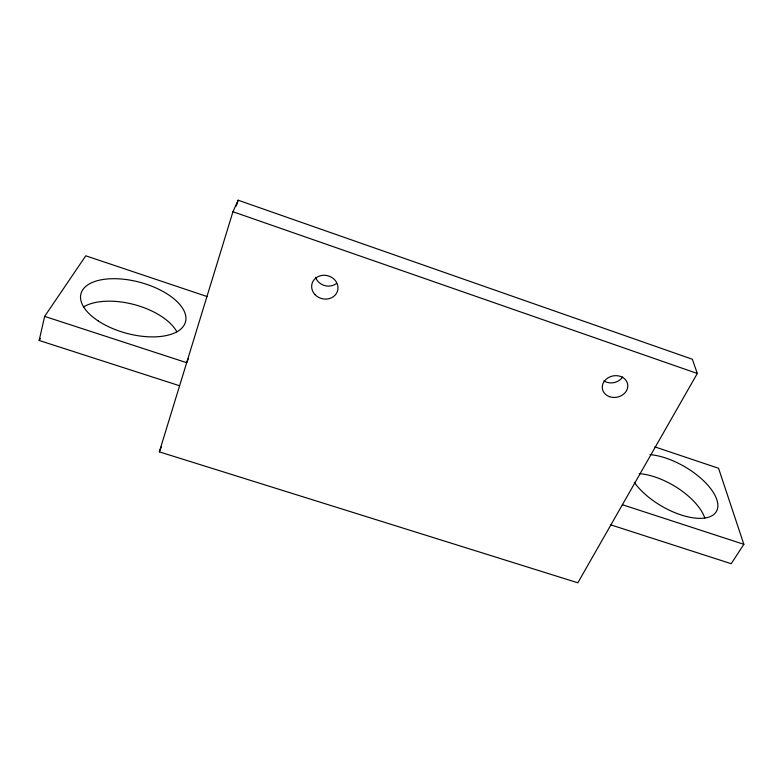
<?xml version="1.0" encoding="UTF-8"?>
<svg xmlns="http://www.w3.org/2000/svg" width="783" height="783" viewBox="0 0 783 783"><rect width="100%" height="100%" fill="white"/><g stroke="black" fill="none" stroke-linecap="round" stroke-linejoin="round"><path stroke-width="1.17" d="M179.601 385.765L39.15 340.458L44.651 316.391L85.768 255.806L207.162 296.571M159.341 451.86L232.952 211.723L238.14 200.203L692.338 359.24L697.301 373.481L577.844 582.797L159.341 451.86L161.513 446.486M236.349 206.007L238.14 200.203M188.458 358.418L186.677 362.686L44.651 316.391M654.794 446.858L718.549 468.263L743.85 544.312L731.205 563.701L610.887 524.894M39.15 340.458L40.481 338.452M622.407 504.722L743.85 544.312M232.952 211.723L697.301 373.481M83.478 306.956A53.518 26.945 14.7 0 1 134.353 304.616A53.518 26.945 14.7 0 1 176.899 331.914M639.182 473.627A49.446 23.382 30.5 0 1 704.808 517.994M650.017 454.629A49.965 22.834 30.2 0 1 711.61 489.904A49.965 22.834 30.2 0 1 695.617 518.131A49.965 22.834 30.2 0 1 634.308 482.348M336.436 283.534A12.978 11.637 15.2 0 1 315.529 277.26M622.651 376.975A12.567 10.668 -11.5 0 1 603.85 380.861M98.071 320.844A54.125 26.358 15.1 0 0 184.827 323.79A54.125 26.358 15.1 0 0 116.833 278.748A54.125 26.358 15.1 0 0 98.071 320.844M315.001 294.614A13.272 11.823 14.8 0 0 337.336 291.54A13.272 11.823 14.8 0 0 322.116 275.391A13.272 11.823 14.8 0 0 315.001 294.614M609.575 396.697A12.841 10.825 -11.2 0 0 627.77 384.972A12.841 10.825 -11.2 0 0 607.774 378.013A12.841 10.825 -11.2 0 0 609.575 396.697"/></g></svg>
